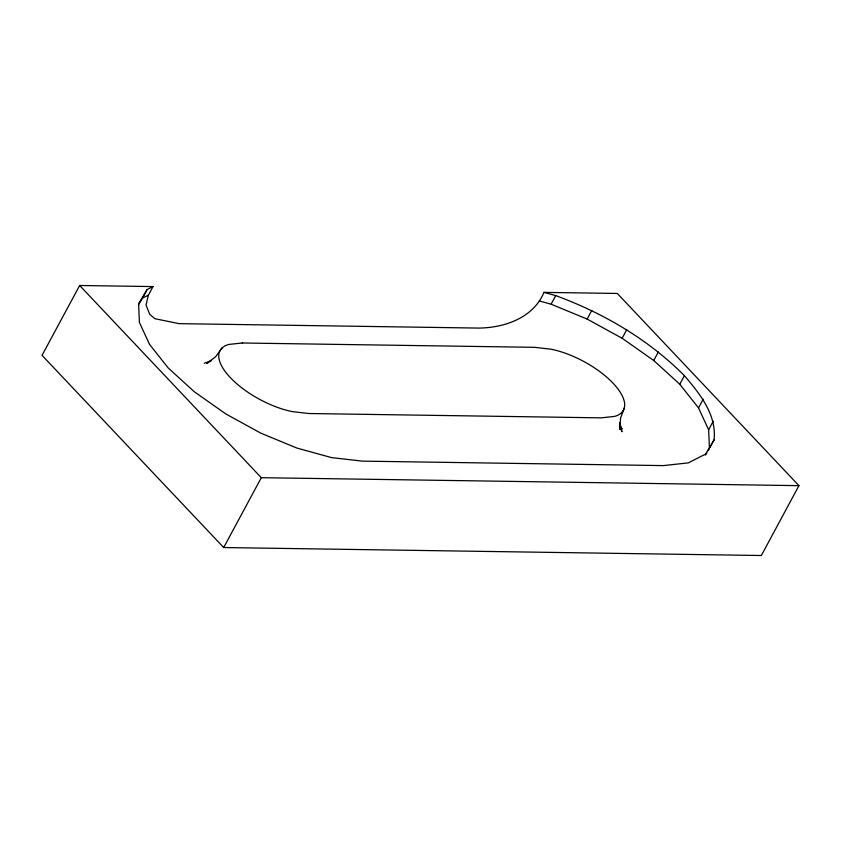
<?xml version="1.0" encoding="UTF-8"?>
<svg xmlns="http://www.w3.org/2000/svg" width="841" height="841" viewBox="0 0 841 841"><rect width="100%" height="100%" fill="white"/><g stroke="black" fill="none" stroke-linecap="round" stroke-linejoin="round"><path stroke-width="1.26" d="M148.384 295.159L146.029 305.031L149.719 314.324L154.87 318.697L179.059 323.648L478.729 328.085C504.505 327.811 533.331 317.93 543.969 292.374L617.305 293.456L798.95 485.656L761.336 555.512L223.695 547.544L42.05 355.344L79.664 285.488L152.999 286.581L148.384 295.159L142.497 298.135L138.565 304.694M624.39 407.675L620.542 418.198L619.859 429.404L619.565 422.645M142.497 298.135L147.122 289.556L152.999 286.581M223.695 547.544L261.309 477.688L798.95 485.656M539.354 300.952L551.107 304.19L555.733 295.611C603.502 313.157 648.39 339.438 684.406 375.664C699.796 393.746 716.816 414.602 714.072 439.917L710.025 447.423M551.107 304.19L587.123 319.065L591.749 310.487M709.394 447.244L708.627 429.793L698.503 407.885L679.78 384.242L653.73 360.505L622.13 338.271L626.745 329.693M653.73 360.505L658.356 351.927M679.78 384.242L684.406 375.664M698.503 407.885L703.129 399.296M708.627 429.793L713.242 421.215M147.122 289.556L138.597 303.769L139.417 322.471L149.54 344.39L168.263 368.022L194.313 391.759L225.914 413.993L260.92 433.199L296.936 448.074L331.512 457.599L362.292 461.131L663.37 465.599L688.253 462.886L705.546 454.129L714.072 439.917M705.515 455.055L706.829 452.868M708.143 450.681L709.447 448.495M222.276 347.775L215.622 356.752L206.707 363.438L208.789 362.387M204.268 363.238L211.564 360.621M543.969 292.374L555.733 295.611M587.123 319.065L622.13 338.271M79.664 285.488L261.309 477.688M620.542 427.112L622.088 429.057L620.006 425.767M620.931 429.415L621.993 431.717L619.817 422.792M242.176 342.991L228.847 344.442A58.124 24.105 28.3 0 0 230.308 377.588A58.124 24.105 28.3 0 0 292.342 411.627L308.836 413.52L601.252 417.851L614.582 416.4A58.124 24.105 28.3 0 0 613.11 383.254A58.124 24.105 28.3 0 0 551.086 349.215L534.592 347.322L242.176 342.991"/></g></svg>
